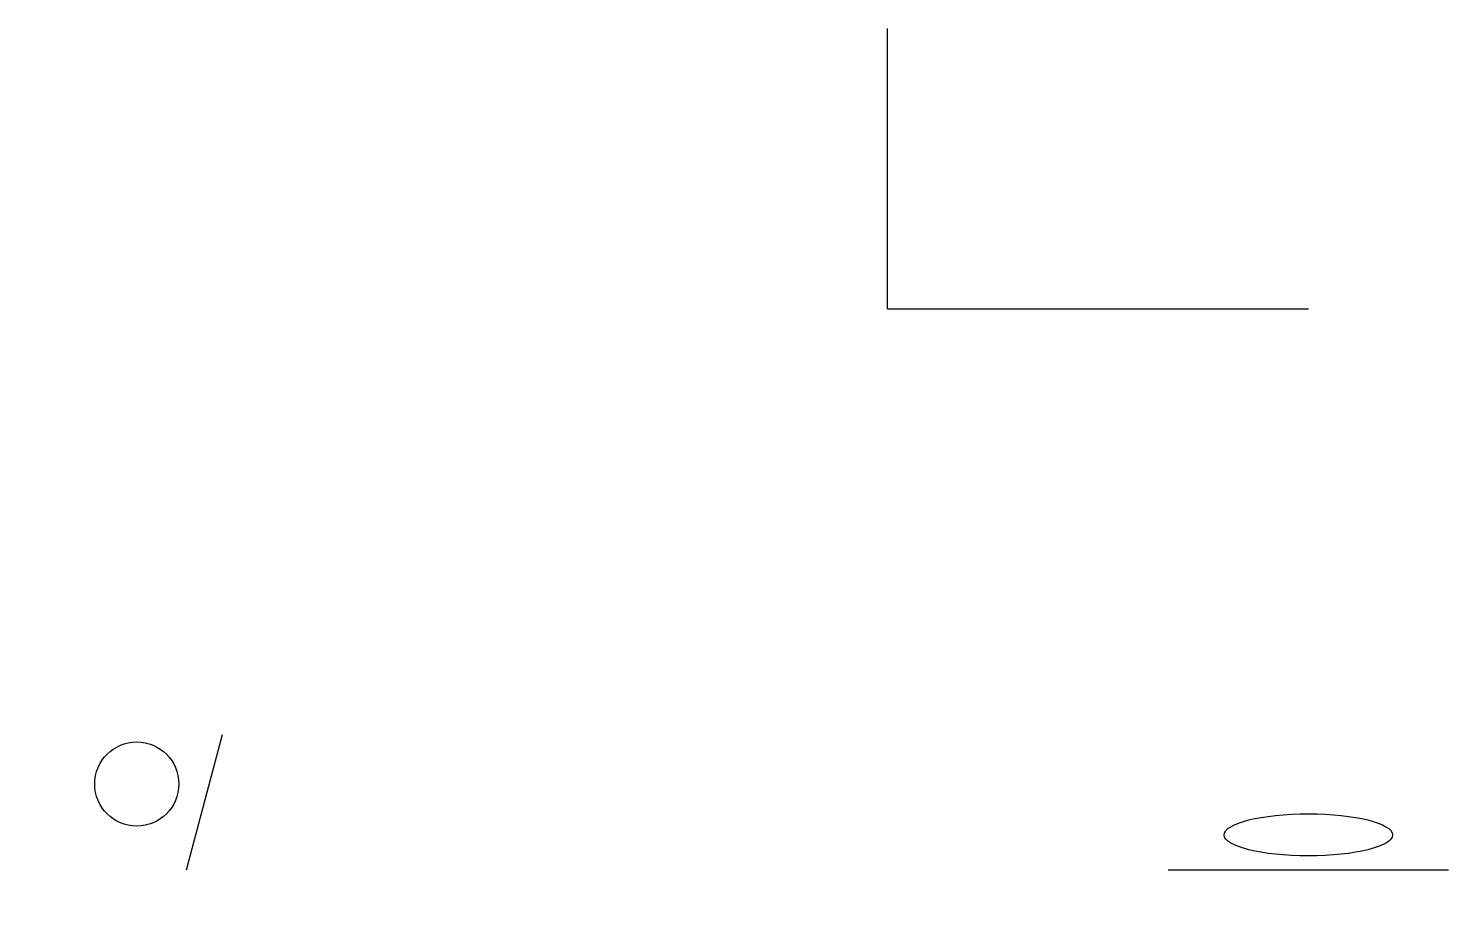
# Model space of a CAD drawing. Header units: millimetres. Extents: x -51 to 50, y -23 to 40.
import ezdxf

# ---------------------------------------------------------------- set-up
doc = ezdxf.new("R2010")
doc.units = ezdxf.units.MM
doc.layers.add('0-0', color=1, linetype='CONTINUOUS')

# ---------------------------------------------------------------- blocks, each defined once
blk = doc.blocks.new('部品𠮷@@SfigorgFlag@@4')
at = {"layer": '0-0', "color": 4, "linetype": 'CONTINUOUS'}
blk.add_line((0, 0), (10, 0), dxfattribs=at)
blk.add_circle((5, 5), 3, dxfattribs=at)
blk = doc.blocks.new('入れ子@@SfigorgFlag@@4')
at = {"layer": '0-0', "color": 4, "linetype": 'CONTINUOUS', "rotation": 30}
blk.add_blockref('部品𠮷@@SfigorgFlag@@4', (0, 0), dxfattribs=at)

msp = doc.modelspace()

# ---------------------------------------------------------------- linework, layer by layer
at = {"layer": '0-0', "color": 4, "linetype": 'CONTINUOUS'}
for q in [(10, 40), (40, 20)]:
    msp.add_line((10, 20), q, dxfattribs=at)

# ---------------------------------------------------------------- block references
at = {"layer": '0-0', "color": 4, "linetype": 'CONTINUOUS', "rotation": 45}
msp.add_blockref('入れ子@@SfigorgFlag@@4', (-40, -20), dxfattribs=at)
at = {"layer": '0-0', "color": 4, "linetype": 'CONTINUOUS', "xscale": 2, "yscale": 0.5}
msp.add_blockref('部品𠮷@@SfigorgFlag@@4', (30, -20), dxfattribs=at)

doc.saveas('drawing.dxf')
